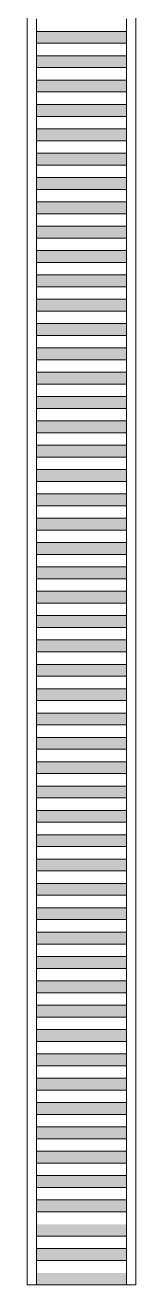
# Model space of a CAD drawing. Header units: millimetres. Extents: x 161 to 540, y 104 to 460.
# Drawn here: x 227.57 to 228.03, y 372.37 to 377.67 of the extents above; entities that cross this region are included whole.
import ezdxf

# ---------------------------------------------------------------- set-up
doc = ezdxf.new("R2010")
doc.units = ezdxf.units.MM
doc.layers.add('Armado HU', color=7, linetype='Continuous', lineweight=0)

msp = doc.modelspace()

# ---------------------------------------------------------------- hatches: boundary and pattern name
at = {"layer": 'Armado HU'}
for points in [[(227.9878, 377.592), (227.6078, 377.592), (227.6078, 377.642), (227.9878, 377.642)], [(227.6078, 377.5397), (227.9878, 377.5397), (227.9878, 377.4897), (227.6078, 377.4897)], [(227.9878, 377.3873), (227.6078, 377.3873), (227.6078, 377.4373), (227.9878, 377.4373)], [(227.6078, 377.3349), (227.9878, 377.3349), (227.9878, 377.2849), (227.6078, 377.2849)], [(227.9878, 377.1826), (227.6078, 377.1826), (227.6078, 377.2326), (227.9878, 377.2326)], [(227.6078, 377.1302), (227.9878, 377.1302), (227.9878, 377.0802), (227.6078, 377.0802)], [(227.9878, 376.9779), (227.6078, 376.9779), (227.6078, 377.0279), (227.9878, 377.0279)], [(227.6078, 376.9255), (227.9878, 376.9255), (227.9878, 376.8755), (227.6078, 376.8755)], [(227.9878, 376.7731), (227.6078, 376.7731), (227.6078, 376.8231), (227.9878, 376.8231)], [(227.6078, 376.7208), (227.9878, 376.7208), (227.9878, 376.6708), (227.6078, 376.6708)], [(227.9878, 376.5684), (227.6078, 376.5684), (227.6078, 376.6184), (227.9878, 376.6184)], [(227.6078, 376.516), (227.9878, 376.516), (227.9878, 376.466), (227.6078, 376.466)], [(227.9878, 376.3637), (227.6078, 376.3637), (227.6078, 376.4137), (227.9878, 376.4137)], [(227.6078, 376.3113), (227.9878, 376.3113), (227.9878, 376.2613), (227.6078, 376.2613)], [(227.9878, 376.159), (227.6078, 376.159), (227.6078, 376.209), (227.9878, 376.209)], [(227.6078, 376.1066), (227.9878, 376.1066), (227.9878, 376.0566), (227.6078, 376.0566)], [(227.9878, 375.9542), (227.6078, 375.9542), (227.6078, 376.0042), (227.9878, 376.0042)], [(227.6078, 375.9019), (227.9878, 375.9019), (227.9878, 375.8519), (227.6078, 375.8519)], [(227.9878, 375.7495), (227.6078, 375.7495), (227.6078, 375.7995), (227.9878, 375.7995)], [(227.6078, 375.6971), (227.9878, 375.6971), (227.9878, 375.6471), (227.6078, 375.6471)], [(227.9878, 375.5448), (227.6078, 375.5448), (227.6078, 375.5948), (227.9878, 375.5948)], [(227.6078, 375.4924), (227.9878, 375.4924), (227.9878, 375.4424), (227.6078, 375.4424)], [(227.9878, 375.3401), (227.6078, 375.3401), (227.6078, 375.3901), (227.9878, 375.3901)], [(227.6078, 375.2877), (227.9878, 375.2877), (227.9878, 375.2377), (227.6078, 375.2377)], [(227.9878, 375.1353), (227.6078, 375.1353), (227.6078, 375.1853), (227.9878, 375.1853)], [(227.6078, 375.083), (227.9878, 375.083), (227.9878, 375.033), (227.6078, 375.033)], [(227.9878, 374.9306), (227.6078, 374.9306), (227.6078, 374.9806), (227.9878, 374.9806)], [(227.6078, 374.8783), (227.9878, 374.8783), (227.9878, 374.8283), (227.6078, 374.8283)], [(227.9878, 374.7259), (227.6078, 374.7259), (227.6078, 374.7759), (227.9878, 374.7759)], [(227.6078, 374.6735), (227.9878, 374.6735), (227.9878, 374.6235), (227.6078, 374.6235)], [(227.9878, 374.5212), (227.6078, 374.5212), (227.6078, 374.5712), (227.9878, 374.5712)], [(227.6078, 374.4688), (227.9878, 374.4688), (227.9878, 374.4188), (227.6078, 374.4188)], [(227.9878, 374.3164), (227.6078, 374.3164), (227.6078, 374.3664), (227.9878, 374.3664)], [(227.6078, 374.2641), (227.9878, 374.2641), (227.9878, 374.2141), (227.6078, 374.2141)], [(227.9878, 374.1117), (227.6078, 374.1117), (227.6078, 374.1617), (227.9878, 374.1617)], [(227.6078, 374.0594), (227.9878, 374.0594), (227.9878, 374.0094), (227.6078, 374.0094)], [(227.9878, 373.907), (227.6078, 373.907), (227.6078, 373.957), (227.9878, 373.957)], [(227.6078, 373.8546), (227.9878, 373.8546), (227.9878, 373.8046), (227.6078, 373.8046)], [(227.9878, 373.7023), (227.6078, 373.7023), (227.6078, 373.7523), (227.9878, 373.7523)], [(227.6078, 373.6499), (227.9878, 373.6499), (227.9878, 373.5999), (227.6078, 373.5999)], [(227.9878, 373.4975), (227.6078, 373.4975), (227.6078, 373.5475), (227.9878, 373.5475)], [(227.6078, 373.4452), (227.9878, 373.4452), (227.9878, 373.3952), (227.6078, 373.3952)], [(227.9878, 373.2928), (227.6078, 373.2928), (227.6078, 373.3428), (227.9878, 373.3428)], [(227.6078, 373.2405), (227.9878, 373.2405), (227.9878, 373.1905), (227.6078, 373.1905)], [(227.9878, 373.0881), (227.6078, 373.0881), (227.6078, 373.1381), (227.9878, 373.1381)], [(227.6078, 373.0357), (227.9878, 373.0357), (227.9878, 372.9857), (227.6078, 372.9857)], [(227.9878, 372.8834), (227.6078, 372.8834), (227.6078, 372.9334), (227.9878, 372.9334)], [(227.6078, 372.831), (227.9878, 372.831), (227.9878, 372.781), (227.6078, 372.781)], [(227.9878, 372.6786), (227.6078, 372.6786), (227.6078, 372.7286), (227.9878, 372.7286)], [(227.9878, 372.6263), (227.9878, 372.5763), (227.6078, 372.5763), (227.6078, 372.6263)], [(227.9878, 372.4739), (227.6078, 372.4739), (227.6078, 372.5239), (227.9878, 372.5239)], [(227.9878, 372.4216), (227.9878, 372.3716), (227.6078, 372.3716), (227.6078, 372.4216)]]:
    msp.add_hatch(color=0, dxfattribs=at).paths.add_polyline_path(points)

# ---------------------------------------------------------------- linework, layer by layer
at = {"layer": 'Armado HU', "color": 0}
for p, q in [((227.5678, 377.642, -17394972.787), (227.5678, 377.7444, -17394972.787)), ((228.0278, 377.642, -17394972.787), (228.0278, 377.7444, -17394972.787)), ((227.6078, 377.642, -17394972.787), (227.6078, 377.6944, -17394972.787)), ((227.9878, 377.642, -17394972.787), (227.9878, 377.6944, -17394972.787)), ((227.5678, 377.5397, -17410931.4776), (227.5678, 377.642, -17410931.4776)), ((227.6078, 377.592, -17410931.4776), (227.6078, 377.642, -17410931.4776)), ((227.9878, 377.642, -17426890.1682), (227.6078, 377.642, -17426890.1682)), ((227.9878, 377.592, -17410931.4776), (227.9878, 377.642, -17410931.4776)), ((228.0278, 377.5397, -17410931.4776), (228.0278, 377.642, -17410931.4776)), ((227.6078, 377.5397, -17410931.4776), (227.6078, 377.592, -17410931.4776)), ((227.9878, 377.592, -17410931.4776), (227.6078, 377.592, -17410931.4776)), ((227.9878, 377.5397, -17410931.4776), (227.9878, 377.592, -17410931.4776)), ((227.5678, 377.4373, -17426890.1682), (227.5678, 377.5397, -17426890.1682)), ((227.6078, 377.4897, -17426890.1682), (227.6078, 377.5397, -17426890.1682)), ((227.9878, 377.5397, -17442848.8588), (227.6078, 377.5397, -17442848.8588)), ((227.9878, 377.4897, -17426890.1682), (227.9878, 377.5397, -17426890.1682)), ((228.0278, 377.4373, -17426890.1682), (228.0278, 377.5397, -17426890.1682)), ((227.6078, 377.4373, -17426890.1682), (227.6078, 377.4897, -17426890.1682)), ((227.9878, 377.4897, -17426890.1682), (227.6078, 377.4897, -17426890.1682)), ((227.9878, 377.4373, -17426890.1682), (227.9878, 377.4897, -17426890.1682)), ((227.5678, 377.3349, -17442848.8588), (227.5678, 377.4373, -17442848.8588)), ((227.6078, 377.3873, -17442848.8588), (227.6078, 377.4373, -17442848.8588)), ((227.9878, 377.4373, -17458807.5495), (227.6078, 377.4373, -17458807.5495)), ((227.6078, 377.3349, -17442848.8588), (227.6078, 377.3873, -17442848.8588)), ((227.9878, 377.3873, -17442848.8588), (227.6078, 377.3873, -17442848.8588)), ((227.9878, 377.3873, -17442848.8588), (227.9878, 377.4373, -17442848.8588)), ((227.9878, 377.3349, -17442848.8588), (227.9878, 377.3873, -17442848.8588)), ((228.0278, 377.3349, -17442848.8588), (228.0278, 377.4373, -17442848.8588)), ((227.5678, 377.2326, -17458807.5495), (227.5678, 377.3349, -17458807.5495)), ((227.6078, 377.2849, -17458807.5495), (227.6078, 377.3349, -17458807.5495)), ((227.9878, 377.3349, -17474766.2401), (227.6078, 377.3349, -17474766.2401)), ((227.9878, 377.2849, -17458807.5495), (227.9878, 377.3349, -17458807.5495)), ((228.0278, 377.2326, -17458807.5495), (228.0278, 377.3349, -17458807.5495)), ((227.6078, 377.2326, -17458807.5495), (227.6078, 377.2849, -17458807.5495)), ((227.9878, 377.2849, -17458807.5495), (227.6078, 377.2849, -17458807.5495)), ((227.9878, 377.2326, -17458807.5495), (227.9878, 377.2849, -17458807.5495)), ((227.5678, 377.1302, -17474766.2401), (227.5678, 377.2326, -17474766.2401)), ((227.6078, 377.1826, -17474766.2401), (227.6078, 377.2326, -17474766.2401)), ((227.9878, 377.2326, -17490724.9307), (227.6078, 377.2326, -17490724.9307)), ((227.9878, 377.1826, -17474766.2401), (227.9878, 377.2326, -17474766.2401)), ((228.0278, 377.1302, -17474766.2401), (228.0278, 377.2326, -17474766.2401)), ((227.6078, 377.1302, -17474766.2401), (227.6078, 377.1826, -17474766.2401)), ((227.9878, 377.1826, -17474766.2401), (227.6078, 377.1826, -17474766.2401)), ((227.9878, 377.1302, -17474766.2401), (227.9878, 377.1826, -17474766.2401)), ((227.5678, 377.0279, -17490724.9307), (227.5678, 377.1302, -17490724.9307)), ((227.6078, 377.0802, -17490724.9307), (227.6078, 377.1302, -17490724.9307)), ((227.9878, 377.1302, -17506683.6214), (227.6078, 377.1302, -17506683.6214)), ((227.9878, 377.0802, -17490724.9307), (227.9878, 377.1302, -17490724.9307)), ((228.0278, 377.0279, -17490724.9307), (228.0278, 377.1302, -17490724.9307)), ((227.6078, 377.0279, -17490724.9307), (227.6078, 377.0802, -17490724.9307)), ((227.9878, 377.0802, -17490724.9307), (227.6078, 377.0802, -17490724.9307)), ((227.9878, 377.0279, -17490724.9307), (227.9878, 377.0802, -17490724.9307)), ((227.5678, 376.9255, -17506683.6214), (227.5678, 377.0279, -17506683.6214)), ((227.6078, 376.9779, -17506683.6214), (227.6078, 377.0279, -17506683.6214)), ((227.9878, 377.0279, -17522642.312), (227.6078, 377.0279, -17522642.312)), ((227.9878, 376.9779, -17506683.6214), (227.9878, 377.0279, -17506683.6214)), ((228.0278, 376.9255, -17506683.6214), (228.0278, 377.0279, -17506683.6214)), ((227.6078, 376.9255, -17506683.6214), (227.6078, 376.9779, -17506683.6214)), ((227.9878, 376.9779, -17506683.6214), (227.6078, 376.9779, -17506683.6214)), ((227.9878, 376.9255, -17506683.6214), (227.9878, 376.9779, -17506683.6214)), ((227.5678, 376.8231, -17522642.312), (227.5678, 376.9255, -17522642.312)), ((227.6078, 376.8755, -17522642.312), (227.6078, 376.9255, -17522642.312)), ((227.9878, 376.9255, -17538601.0026), (227.6078, 376.9255, -17538601.0026)), ((227.9878, 376.8755, -17522642.312), (227.9878, 376.9255, -17522642.312)), ((228.0278, 376.8231, -17522642.312), (228.0278, 376.9255, -17522642.312)), ((227.6078, 376.8231, -17522642.312), (227.6078, 376.8755, -17522642.312)), ((227.9878, 376.8755, -17522642.312), (227.6078, 376.8755, -17522642.312)), ((227.9878, 376.8231, -17522642.312), (227.9878, 376.8755, -17522642.312)), ((227.5678, 376.7208, -17538601.0026), (227.5678, 376.8231, -17538601.0026)), ((227.6078, 376.7731, -17538601.0026), (227.6078, 376.8231, -17538601.0026)), ((227.9878, 376.8231, -17554559.6933), (227.6078, 376.8231, -17554559.6933)), ((227.9878, 376.7731, -17538601.0026), (227.9878, 376.8231, -17538601.0026)), ((228.0278, 376.7208, -17538601.0026), (228.0278, 376.8231, -17538601.0026)), ((227.6078, 376.7208, -17538601.0026), (227.6078, 376.7731, -17538601.0026)), ((227.9878, 376.7731, -17538601.0026), (227.6078, 376.7731, -17538601.0026)), ((227.9878, 376.7208, -17538601.0026), (227.9878, 376.7731, -17538601.0026)), ((227.5678, 376.6184, -17554559.6933), (227.5678, 376.7208, -17554559.6933)), ((227.6078, 376.6708, -17554559.6933), (227.6078, 376.7208, -17554559.6933)), ((227.9878, 376.7208, -17570518.3839), (227.6078, 376.7208, -17570518.3839)), ((227.9878, 376.6708, -17554559.6933), (227.9878, 376.7208, -17554559.6933)), ((228.0278, 376.6184, -17554559.6933), (228.0278, 376.7208, -17554559.6933)), ((227.6078, 376.6184, -17554559.6933), (227.6078, 376.6708, -17554559.6933)), ((227.9878, 376.6708, -17554559.6933), (227.6078, 376.6708, -17554559.6933)), ((227.9878, 376.6184, -17554559.6933), (227.9878, 376.6708, -17554559.6933)), ((227.5678, 376.516, -17570518.3839), (227.5678, 376.6184, -17570518.3839)), ((227.6078, 376.5684, -17570518.3839), (227.6078, 376.6184, -17570518.3839)), ((227.9878, 376.6184, -17586477.0745), (227.6078, 376.6184, -17586477.0745)), ((227.9878, 376.5684, -17570518.3839), (227.9878, 376.6184, -17570518.3839)), ((228.0278, 376.516, -17570518.3839), (228.0278, 376.6184, -17570518.3839)), ((227.6078, 376.516, -17570518.3839), (227.6078, 376.5684, -17570518.3839)), ((227.9878, 376.5684, -17570518.3839), (227.6078, 376.5684, -17570518.3839)), ((227.9878, 376.516, -17570518.3839), (227.9878, 376.5684, -17570518.3839)), ((227.5678, 376.4137, -17586477.0745), (227.5678, 376.516, -17586477.0745)), ((227.6078, 376.466, -17586477.0745), (227.6078, 376.516, -17586477.0745)), ((227.9878, 376.516, -17602435.7652), (227.6078, 376.516, -17602435.7652)), ((227.9878, 376.466, -17586477.0745), (227.9878, 376.516, -17586477.0745)), ((228.0278, 376.4137, -17586477.0745), (228.0278, 376.516, -17586477.0745)), ((227.6078, 376.4137, -17586477.0745), (227.6078, 376.466, -17586477.0745)), ((227.9878, 376.466, -17586477.0745), (227.6078, 376.466, -17586477.0745)), ((227.9878, 376.4137, -17586477.0745), (227.9878, 376.466, -17586477.0745)), ((227.5678, 376.3113, -17602435.7652), (227.5678, 376.4137, -17602435.7652)), ((227.6078, 376.3637, -17602435.7652), (227.6078, 376.4137, -17602435.7652)), ((227.9878, 376.4137, -17618394.4558), (227.6078, 376.4137, -17618394.4558)), ((227.9878, 376.3637, -17602435.7652), (227.9878, 376.4137, -17602435.7652)), ((228.0278, 376.3113, -17602435.7652), (228.0278, 376.4137, -17602435.7652)), ((227.6078, 376.3113, -17602435.7652), (227.6078, 376.3637, -17602435.7652)), ((227.9878, 376.3637, -17602435.7652), (227.6078, 376.3637, -17602435.7652)), ((227.9878, 376.3113, -17602435.7652), (227.9878, 376.3637, -17602435.7652)), ((227.5678, 376.209, -17618394.4558), (227.5678, 376.3113, -17618394.4558)), ((227.6078, 376.2613, -17618394.4558), (227.6078, 376.3113, -17618394.4558)), ((227.9878, 376.3113, -17634353.1464), (227.6078, 376.3113, -17634353.1464)), ((227.9878, 376.2613, -17618394.4558), (227.9878, 376.3113, -17618394.4558)), ((228.0278, 376.209, -17618394.4558), (228.0278, 376.3113, -17618394.4558)), ((227.6078, 376.209, -17618394.4558), (227.6078, 376.2613, -17618394.4558)), ((227.9878, 376.2613, -17618394.4558), (227.6078, 376.2613, -17618394.4558)), ((227.9878, 376.209, -17618394.4558), (227.9878, 376.2613, -17618394.4558)), ((227.5678, 376.1066, -17634353.1464), (227.5678, 376.209, -17634353.1464)), ((227.6078, 376.159, -17634353.1464), (227.6078, 376.209, -17634353.1464)), ((227.9878, 376.209, -17650311.837), (227.6078, 376.209, -17650311.837)), ((227.9878, 376.159, -17634353.1464), (227.9878, 376.209, -17634353.1464)), ((228.0278, 376.1066, -17634353.1464), (228.0278, 376.209, -17634353.1464)), ((227.6078, 376.1066, -17634353.1464), (227.6078, 376.159, -17634353.1464)), ((227.9878, 376.159, -17634353.1464), (227.6078, 376.159, -17634353.1464)), ((227.9878, 376.1066, -17634353.1464), (227.9878, 376.159, -17634353.1464)), ((227.5678, 376.0042, -17650311.837), (227.5678, 376.1066, -17650311.837)), ((227.6078, 376.0566, -17650311.837), (227.6078, 376.1066, -17650311.837)), ((227.9878, 376.1066, -17666270.5277), (227.6078, 376.1066, -17666270.5277)), ((227.9878, 376.0566, -17650311.837), (227.9878, 376.1066, -17650311.837)), ((228.0278, 376.0042, -17650311.837), (228.0278, 376.1066, -17650311.837)), ((227.6078, 376.0042, -17650311.837), (227.6078, 376.0566, -17650311.837)), ((227.9878, 376.0566, -17650311.837), (227.6078, 376.0566, -17650311.837)), ((227.9878, 376.0042, -17650311.837), (227.9878, 376.0566, -17650311.837)), ((227.5678, 375.9019, -17666270.5277), (227.5678, 376.0042, -17666270.5277)), ((227.6078, 375.9542, -17666270.5277), (227.6078, 376.0042, -17666270.5277)), ((227.9878, 376.0042, -17682229.2183), (227.6078, 376.0042, -17682229.2183)), ((227.9878, 375.9542, -17666270.5277), (227.9878, 376.0042, -17666270.5277)), ((228.0278, 375.9019, -17666270.5277), (228.0278, 376.0042, -17666270.5277)), ((227.6078, 375.9019, -17666270.5277), (227.6078, 375.9542, -17666270.5277)), ((227.9878, 375.9542, -17666270.5277), (227.6078, 375.9542, -17666270.5277)), ((227.9878, 375.9019, -17666270.5277), (227.9878, 375.9542, -17666270.5277)), ((227.5678, 375.7995, -17682229.2183), (227.5678, 375.9019, -17682229.2183)), ((227.6078, 375.8519, -17682229.2183), (227.6078, 375.9019, -17682229.2183)), ((227.9878, 375.9019, -17698187.9089), (227.6078, 375.9019, -17698187.9089)), ((227.6078, 375.7995, -17682229.2183), (227.6078, 375.8519, -17682229.2183)), ((227.9878, 375.8519, -17682229.2183), (227.6078, 375.8519, -17682229.2183)), ((227.9878, 375.8519, -17682229.2183), (227.9878, 375.9019, -17682229.2183)), ((227.9878, 375.7995, -17682229.2183), (227.9878, 375.8519, -17682229.2183)), ((228.0278, 375.7995, -17682229.2183), (228.0278, 375.9019, -17682229.2183)), ((227.5678, 375.6971, -17698187.9089), (227.5678, 375.7995, -17698187.9089)), ((227.6078, 375.7495, -17698187.9089), (227.6078, 375.7995, -17698187.9089)), ((227.9878, 375.7995, -17714146.5996), (227.6078, 375.7995, -17714146.5996)), ((227.9878, 375.7495, -17698187.9089), (227.9878, 375.7995, -17698187.9089)), ((228.0278, 375.6971, -17698187.9089), (228.0278, 375.7995, -17698187.9089)), ((227.6078, 375.6971, -17698187.9089), (227.6078, 375.7495, -17698187.9089)), ((227.9878, 375.7495, -17698187.9089), (227.6078, 375.7495, -17698187.9089)), ((227.9878, 375.6971, -17698187.9089), (227.9878, 375.7495, -17698187.9089)), ((227.5678, 375.5948, -17714146.5996), (227.5678, 375.6971, -17714146.5996)), ((227.6078, 375.6471, -17714146.5996), (227.6078, 375.6971, -17714146.5996)), ((227.9878, 375.6971, -17730105.2902), (227.6078, 375.6971, -17730105.2902)), ((227.9878, 375.6471, -17714146.5996), (227.9878, 375.6971, -17714146.5996)), ((228.0278, 375.5948, -17714146.5996), (228.0278, 375.6971, -17714146.5996)), ((227.6078, 375.5948, -17714146.5996), (227.6078, 375.6471, -17714146.5996)), ((227.9878, 375.6471, -17714146.5996), (227.6078, 375.6471, -17714146.5996)), ((227.9878, 375.5948, -17714146.5996), (227.9878, 375.6471, -17714146.5996)), ((227.5678, 375.4924, -17730105.2902), (227.5678, 375.5948, -17730105.2902)), ((227.6078, 375.5448, -17730105.2902), (227.6078, 375.5948, -17730105.2902)), ((227.9878, 375.5948, -17746063.9808), (227.6078, 375.5948, -17746063.9808)), ((227.9878, 375.5448, -17730105.2902), (227.9878, 375.5948, -17730105.2902)), ((228.0278, 375.4924, -17730105.2902), (228.0278, 375.5948, -17730105.2902)), ((227.6078, 375.4924, -17730105.2902), (227.6078, 375.5448, -17730105.2902)), ((227.9878, 375.5448, -17730105.2902), (227.6078, 375.5448, -17730105.2902)), ((227.9878, 375.4924, -17730105.2902), (227.9878, 375.5448, -17730105.2902)), ((227.5678, 375.3901, -17746063.9808), (227.5678, 375.4924, -17746063.9808)), ((227.6078, 375.4424, -17746063.9808), (227.6078, 375.4924, -17746063.9808)), ((227.9878, 375.4924, -17762022.6715), (227.6078, 375.4924, -17762022.6715)), ((227.9878, 375.4424, -17746063.9808), (227.9878, 375.4924, -17746063.9808)), ((228.0278, 375.3901, -17746063.9808), (228.0278, 375.4924, -17746063.9808)), ((227.6078, 375.3901, -17746063.9808), (227.6078, 375.4424, -17746063.9808)), ((227.9878, 375.4424, -17746063.9808), (227.6078, 375.4424, -17746063.9808)), ((227.9878, 375.3901, -17746063.9808), (227.9878, 375.4424, -17746063.9808)), ((227.5678, 375.2877, -17762022.6715), (227.5678, 375.3901, -17762022.6715)), ((227.6078, 375.3401, -17762022.6715), (227.6078, 375.3901, -17762022.6715)), ((227.9878, 375.3901, -17777981.3621), (227.6078, 375.3901, -17777981.3621)), ((227.9878, 375.3401, -17762022.6715), (227.9878, 375.3901, -17762022.6715)), ((228.0278, 375.2877, -17762022.6715), (228.0278, 375.3901, -17762022.6715)), ((227.6078, 375.2877, -17762022.6715), (227.6078, 375.3401, -17762022.6715)), ((227.9878, 375.3401, -17762022.6715), (227.6078, 375.3401, -17762022.6715)), ((227.9878, 375.2877, -17762022.6715), (227.9878, 375.3401, -17762022.6715)), ((227.5678, 375.1853, -17762022.6715), (227.5678, 375.2877, -17762022.6715)), ((227.6078, 375.2377, -17762022.6715), (227.6078, 375.2877, -17762022.6715)), ((227.9878, 375.2877, -17777981.3621), (227.6078, 375.2877, -17777981.3621)), ((227.9878, 375.2377, -17762022.6715), (227.9878, 375.2877, -17762022.6715)), ((228.0278, 375.1853, -17762022.6715), (228.0278, 375.2877, -17762022.6715)), ((227.6078, 375.1853, -17762022.6715), (227.6078, 375.2377, -17762022.6715)), ((227.9878, 375.2377, -17762022.6715), (227.6078, 375.2377, -17762022.6715)), ((227.9878, 375.1853, -17762022.6715), (227.9878, 375.2377, -17762022.6715)), ((227.5678, 375.083, -17777981.3621), (227.5678, 375.1853, -17777981.3621)), ((227.6078, 375.1353, -17777981.3621), (227.6078, 375.1853, -17777981.3621)), ((227.9878, 375.1853, -17793940.0527), (227.6078, 375.1853, -17793940.0527)), ((227.9878, 375.1353, -17777981.3621), (227.9878, 375.1853, -17777981.3621)), ((228.0278, 375.083, -17777981.3621), (228.0278, 375.1853, -17777981.3621)), ((227.6078, 375.083, -17777981.3621), (227.6078, 375.1353, -17777981.3621)), ((227.9878, 375.1353, -17777981.3621), (227.6078, 375.1353, -17777981.3621)), ((227.9878, 375.083, -17777981.3621), (227.9878, 375.1353, -17777981.3621)), ((227.5678, 374.9806, -17793940.0527), (227.5678, 375.083, -17793940.0527)), ((227.6078, 375.033, -17793940.0527), (227.6078, 375.083, -17793940.0527)), ((227.9878, 375.083, -17809898.7433), (227.6078, 375.083, -17809898.7433)), ((227.9878, 375.033, -17793940.0527), (227.9878, 375.083, -17793940.0527)), ((228.0278, 374.9806, -17793940.0527), (228.0278, 375.083, -17793940.0527)), ((227.6078, 374.9806, -17793940.0527), (227.6078, 375.033, -17793940.0527)), ((227.9878, 375.033, -17793940.0527), (227.6078, 375.033, -17793940.0527)), ((227.9878, 374.9806, -17793940.0527), (227.9878, 375.033, -17793940.0527)), ((227.5678, 374.8783, -17809898.7433), (227.5678, 374.9806, -17809898.7433)), ((227.6078, 374.9306, -17809898.7433), (227.6078, 374.9806, -17809898.7433)), ((227.9878, 374.9806, -17825857.434), (227.6078, 374.9806, -17825857.434)), ((227.9878, 374.9306, -17809898.7433), (227.9878, 374.9806, -17809898.7433)), ((228.0278, 374.8783, -17809898.7433), (228.0278, 374.9806, -17809898.7433)), ((227.6078, 374.8783, -17809898.7433), (227.6078, 374.9306, -17809898.7433)), ((227.9878, 374.9306, -17809898.7433), (227.6078, 374.9306, -17809898.7433)), ((227.9878, 374.8783, -17809898.7433), (227.9878, 374.9306, -17809898.7433)), ((227.5678, 374.7759, -17825857.434), (227.5678, 374.8783, -17825857.434)), ((227.6078, 374.8283, -17825857.434), (227.6078, 374.8783, -17825857.434)), ((227.9878, 374.8783, -17841816.1246), (227.6078, 374.8783, -17841816.1246)), ((227.9878, 374.8283, -17825857.434), (227.9878, 374.8783, -17825857.434)), ((228.0278, 374.7759, -17825857.434), (228.0278, 374.8783, -17825857.434)), ((227.6078, 374.7759, -17825857.434), (227.6078, 374.8283, -17825857.434)), ((227.9878, 374.8283, -17825857.434), (227.6078, 374.8283, -17825857.434)), ((227.9878, 374.7759, -17825857.434), (227.9878, 374.8283, -17825857.434)), ((227.5678, 374.6735, -17841816.1246), (227.5678, 374.7759, -17841816.1246)), ((227.6078, 374.7259, -17841816.1246), (227.6078, 374.7759, -17841816.1246)), ((227.9878, 374.7759, -17857774.8152), (227.6078, 374.7759, -17857774.8152)), ((227.9878, 374.7259, -17841816.1246), (227.9878, 374.7759, -17841816.1246)), ((228.0278, 374.6735, -17841816.1246), (228.0278, 374.7759, -17841816.1246)), ((227.6078, 374.6735, -17841816.1246), (227.6078, 374.7259, -17841816.1246)), ((227.9878, 374.7259, -17841816.1246), (227.6078, 374.7259, -17841816.1246)), ((227.9878, 374.6735, -17841816.1246), (227.9878, 374.7259, -17841816.1246)), ((227.5678, 374.5712, -17857774.8152), (227.5678, 374.6735, -17857774.8152)), ((227.6078, 374.6235, -17857774.8152), (227.6078, 374.6735, -17857774.8152)), ((227.9878, 374.6735, -17873733.5059), (227.6078, 374.6735, -17873733.5059)), ((227.9878, 374.6235, -17857774.8152), (227.9878, 374.6735, -17857774.8152)), ((228.0278, 374.5712, -17857774.8152), (228.0278, 374.6735, -17857774.8152)), ((227.6078, 374.5712, -17857774.8152), (227.6078, 374.6235, -17857774.8152)), ((227.9878, 374.6235, -17857774.8152), (227.6078, 374.6235, -17857774.8152)), ((227.9878, 374.5712, -17857774.8152), (227.9878, 374.6235, -17857774.8152)), ((227.5678, 374.4688, -17873733.5059), (227.5678, 374.5712, -17873733.5059)), ((227.6078, 374.5212, -17873733.5059), (227.6078, 374.5712, -17873733.5059)), ((227.9878, 374.5712, -17889692.1965), (227.6078, 374.5712, -17889692.1965)), ((227.9878, 374.5212, -17873733.5059), (227.9878, 374.5712, -17873733.5059)), ((228.0278, 374.4688, -17873733.5059), (228.0278, 374.5712, -17873733.5059)), ((227.6078, 374.4688, -17873733.5059), (227.6078, 374.5212, -17873733.5059)), ((227.9878, 374.5212, -17873733.5059), (227.6078, 374.5212, -17873733.5059)), ((227.9878, 374.4688, -17873733.5059), (227.9878, 374.5212, -17873733.5059)), ((227.5678, 374.3664, -17889692.1965), (227.5678, 374.4688, -17889692.1965)), ((227.6078, 374.4188, -17889692.1965), (227.6078, 374.4688, -17889692.1965)), ((227.9878, 374.4688, -17905650.8871), (227.6078, 374.4688, -17905650.8871)), ((227.9878, 374.4188, -17889692.1965), (227.9878, 374.4688, -17889692.1965)), ((228.0278, 374.3664, -17889692.1965), (228.0278, 374.4688, -17889692.1965)), ((227.6078, 374.3664, -17889692.1965), (227.6078, 374.4188, -17889692.1965)), ((227.9878, 374.4188, -17889692.1965), (227.6078, 374.4188, -17889692.1965)), ((227.9878, 374.3664, -17889692.1965), (227.9878, 374.4188, -17889692.1965)), ((227.5678, 374.2641, -17905650.8871), (227.5678, 374.3664, -17905650.8871)), ((227.6078, 374.3164, -17905650.8871), (227.6078, 374.3664, -17905650.8871)), ((227.9878, 374.3664, -17921609.5778), (227.6078, 374.3664, -17921609.5778)), ((227.6078, 374.2641, -17905650.8871), (227.6078, 374.3164, -17905650.8871)), ((227.9878, 374.3164, -17905650.8871), (227.6078, 374.3164, -17905650.8871)), ((227.9878, 374.3164, -17905650.8871), (227.9878, 374.3664, -17905650.8871)), ((227.9878, 374.2641, -17905650.8871), (227.9878, 374.3164, -17905650.8871)), ((228.0278, 374.2641, -17905650.8871), (228.0278, 374.3664, -17905650.8871)), ((227.5678, 374.1617, -17921609.5778), (227.5678, 374.2641, -17921609.5778)), ((227.6078, 374.2141, -17921609.5778), (227.6078, 374.2641, -17921609.5778)), ((227.9878, 374.2641, -17937568.2684), (227.6078, 374.2641, -17937568.2684)), ((227.9878, 374.2141, -17921609.5778), (227.9878, 374.2641, -17921609.5778)), ((228.0278, 374.1617, -17921609.5778), (228.0278, 374.2641, -17921609.5778)), ((227.6078, 374.1617, -17921609.5778), (227.6078, 374.2141, -17921609.5778)), ((227.9878, 374.2141, -17921609.5778), (227.6078, 374.2141, -17921609.5778)), ((227.9878, 374.1617, -17921609.5778), (227.9878, 374.2141, -17921609.5778)), ((227.5678, 374.0594, -17937568.2684), (227.5678, 374.1617, -17937568.2684)), ((227.6078, 374.1117, -17937568.2684), (227.6078, 374.1617, -17937568.2684)), ((227.9878, 374.1617, -17953526.959), (227.6078, 374.1617, -17953526.959)), ((227.9878, 374.1117, -17937568.2684), (227.9878, 374.1617, -17937568.2684)), ((228.0278, 374.0594, -17937568.2684), (228.0278, 374.1617, -17937568.2684)), ((227.6078, 374.0594, -17937568.2684), (227.6078, 374.1117, -17937568.2684)), ((227.9878, 374.1117, -17937568.2684), (227.6078, 374.1117, -17937568.2684)), ((227.9878, 374.0594, -17937568.2684), (227.9878, 374.1117, -17937568.2684)), ((227.5678, 373.957, -17953526.959), (227.5678, 374.0594, -17953526.959)), ((227.6078, 374.0094, -17953526.959), (227.6078, 374.0594, -17953526.959)), ((227.9878, 374.0594, -17969485.6496), (227.6078, 374.0594, -17969485.6496)), ((227.9878, 374.0094, -17953526.959), (227.9878, 374.0594, -17953526.959)), ((228.0278, 373.957, -17953526.959), (228.0278, 374.0594, -17953526.959)), ((227.6078, 373.957, -17953526.959), (227.6078, 374.0094, -17953526.959)), ((227.9878, 374.0094, -17953526.959), (227.6078, 374.0094, -17953526.959)), ((227.9878, 373.957, -17953526.959), (227.9878, 374.0094, -17953526.959)), ((227.5678, 373.8546, -17969485.6496), (227.5678, 373.957, -17969485.6496)), ((227.6078, 373.907, -17969485.6496), (227.6078, 373.957, -17969485.6496)), ((227.9878, 373.957, -17985444.3403), (227.6078, 373.957, -17985444.3403)), ((227.9878, 373.907, -17969485.6496), (227.9878, 373.957, -17969485.6496)), ((228.0278, 373.8546, -17969485.6496), (228.0278, 373.957, -17969485.6496)), ((227.6078, 373.8546, -17969485.6496), (227.6078, 373.907, -17969485.6496)), ((227.9878, 373.907, -17969485.6496), (227.6078, 373.907, -17969485.6496)), ((227.9878, 373.8546, -17969485.6496), (227.9878, 373.907, -17969485.6496)), ((227.5678, 373.7523, -17985444.3403), (227.5678, 373.8546, -17985444.3403)), ((227.6078, 373.8046, -17985444.3403), (227.6078, 373.8546, -17985444.3403)), ((227.9878, 373.8546, -18001403.0309), (227.6078, 373.8546, -18001403.0309)), ((227.9878, 373.8046, -17985444.3403), (227.9878, 373.8546, -17985444.3403)), ((228.0278, 373.7523, -17985444.3403), (228.0278, 373.8546, -17985444.3403)), ((227.6078, 373.7523, -17985444.3403), (227.6078, 373.8046, -17985444.3403)), ((227.9878, 373.8046, -17985444.3403), (227.6078, 373.8046, -17985444.3403)), ((227.9878, 373.7523, -17985444.3403), (227.9878, 373.8046, -17985444.3403)), ((227.5678, 373.6499, -18001403.0309), (227.5678, 373.7523, -18001403.0309)), ((227.6078, 373.7023, -18001403.0309), (227.6078, 373.7523, -18001403.0309)), ((227.9878, 373.7523, -18017361.7215), (227.6078, 373.7523, -18017361.7215)), ((227.9878, 373.7023, -18001403.0309), (227.9878, 373.7523, -18001403.0309)), ((228.0278, 373.6499, -18001403.0309), (228.0278, 373.7523, -18001403.0309)), ((227.6078, 373.6499, -18001403.0309), (227.6078, 373.7023, -18001403.0309)), ((227.9878, 373.7023, -18001403.0309), (227.6078, 373.7023, -18001403.0309)), ((227.9878, 373.6499, -18001403.0309), (227.9878, 373.7023, -18001403.0309)), ((227.5678, 373.5475, -18017361.7215), (227.5678, 373.6499, -18017361.7215)), ((227.6078, 373.5999, -18017361.7215), (227.6078, 373.6499, -18017361.7215)), ((227.9878, 373.6499, -18033320.4122), (227.6078, 373.6499, -18033320.4122)), ((227.9878, 373.5999, -18017361.7215), (227.9878, 373.6499, -18017361.7215)), ((228.0278, 373.5475, -18017361.7215), (228.0278, 373.6499, -18017361.7215)), ((227.6078, 373.5475, -18017361.7215), (227.6078, 373.5999, -18017361.7215)), ((227.9878, 373.5999, -18017361.7215), (227.6078, 373.5999, -18017361.7215)), ((227.9878, 373.5475, -18017361.7215), (227.9878, 373.5999, -18017361.7215)), ((227.5678, 373.4452, -18033320.4122), (227.5678, 373.5475, -18033320.4122)), ((227.6078, 373.4975, -18033320.4122), (227.6078, 373.5475, -18033320.4122)), ((227.9878, 373.5475, -18049279.1028), (227.6078, 373.5475, -18049279.1028)), ((227.9878, 373.4975, -18033320.4122), (227.9878, 373.5475, -18033320.4122)), ((228.0278, 373.4452, -18033320.4122), (228.0278, 373.5475, -18033320.4122)), ((227.6078, 373.4452, -18033320.4122), (227.6078, 373.4975, -18033320.4122)), ((227.9878, 373.4975, -18033320.4122), (227.6078, 373.4975, -18033320.4122)), ((227.9878, 373.4452, -18033320.4122), (227.9878, 373.4975, -18033320.4122)), ((227.5678, 373.3428, -20969719.4881), (227.5678, 373.4452, -20969719.4881)), ((227.6078, 373.3952, -20969719.4881), (227.6078, 373.4452, -20969719.4881)), ((227.9878, 373.4452, -20985678.1788), (227.6078, 373.4452, -20985678.1788)), ((227.9878, 373.3952, -20969719.4881), (227.9878, 373.4452, -20969719.4881)), ((228.0278, 373.3428, -20969719.4881), (228.0278, 373.4452, -20969719.4881)), ((227.6078, 373.3428, -20969719.4881), (227.6078, 373.3952, -20969719.4881)), ((227.9878, 373.3952, -20969719.4881), (227.6078, 373.3952, -20969719.4881)), ((227.9878, 373.3428, -20969719.4881), (227.9878, 373.3952, -20969719.4881)), ((227.5678, 373.2405, -20985678.1788), (227.5678, 373.3428, -20985678.1788)), ((227.6078, 373.2928, -20985678.1788), (227.6078, 373.3428, -20985678.1788)), ((227.9878, 373.3428, -21001636.8694), (227.6078, 373.3428, -21001636.8694)), ((227.9878, 373.2928, -20985678.1788), (227.9878, 373.3428, -20985678.1788)), ((228.0278, 373.2405, -20985678.1788), (228.0278, 373.3428, -20985678.1788)), ((227.6078, 373.2405, -20985678.1788), (227.6078, 373.2928, -20985678.1788)), ((227.9878, 373.2928, -20985678.1788), (227.6078, 373.2928, -20985678.1788)), ((227.9878, 373.2405, -20985678.1788), (227.9878, 373.2928, -20985678.1788)), ((227.5678, 373.1381, -21001636.8694), (227.5678, 373.2405, -21001636.8694)), ((227.6078, 373.1905, -21001636.8694), (227.6078, 373.2405, -21001636.8694)), ((227.9878, 373.2405, -21017595.56), (227.6078, 373.2405, -21017595.56)), ((227.9878, 373.1905, -21001636.8694), (227.9878, 373.2405, -21001636.8694)), ((228.0278, 373.1381, -21001636.8694), (228.0278, 373.2405, -21001636.8694)), ((227.6078, 373.1381, -21001636.8694), (227.6078, 373.1905, -21001636.8694)), ((227.9878, 373.1905, -21001636.8694), (227.6078, 373.1905, -21001636.8694)), ((227.9878, 373.1381, -21001636.8694), (227.9878, 373.1905, -21001636.8694)), ((227.5678, 373.0357, -21017595.56), (227.5678, 373.1381, -21017595.56)), ((227.6078, 373.0881, -21017595.56), (227.6078, 373.1381, -21017595.56)), ((227.9878, 373.1381, -21033554.2507), (227.6078, 373.1381, -21033554.2507)), ((227.9878, 373.0881, -21017595.56), (227.9878, 373.1381, -21017595.56)), ((228.0278, 373.0357, -21017595.56), (228.0278, 373.1381, -21017595.56)), ((227.6078, 373.0357, -21017595.56), (227.6078, 373.0881, -21017595.56)), ((227.9878, 373.0881, -21017595.56), (227.6078, 373.0881, -21017595.56)), ((227.9878, 373.0357, -21017595.56), (227.9878, 373.0881, -21017595.56)), ((227.5678, 372.9334, -21033554.2507), (227.5678, 373.0357, -21033554.2507)), ((227.6078, 372.9857, -21033554.2507), (227.6078, 373.0357, -21033554.2507)), ((227.9878, 373.0357, -21049512.9413), (227.6078, 373.0357, -21049512.9413)), ((227.9878, 372.9857, -21033554.2507), (227.9878, 373.0357, -21033554.2507)), ((228.0278, 372.9334, -21033554.2507), (228.0278, 373.0357, -21033554.2507)), ((227.6078, 372.9334, -21033554.2507), (227.6078, 372.9857, -21033554.2507)), ((227.9878, 372.9857, -21033554.2507), (227.6078, 372.9857, -21033554.2507)), ((227.9878, 372.9334, -21033554.2507), (227.9878, 372.9857, -21033554.2507)), ((227.5678, 372.831, -21049512.9413), (227.5678, 372.9334, -21049512.9413)), ((227.6078, 372.8834, -21049512.9413), (227.6078, 372.9334, -21049512.9413)), ((227.9878, 372.9334, -21065471.6319), (227.6078, 372.9334, -21065471.6319)), ((227.9878, 372.8834, -21049512.9413), (227.9878, 372.9334, -21049512.9413)), ((228.0278, 372.831, -21049512.9413), (228.0278, 372.9334, -21049512.9413)), ((227.6078, 372.831, -21049512.9413), (227.6078, 372.8834, -21049512.9413)), ((227.9878, 372.8834, -21049512.9413), (227.6078, 372.8834, -21049512.9413)), ((227.9878, 372.831, -21049512.9413), (227.9878, 372.8834, -21049512.9413)), ((227.5678, 372.7286, -21065471.6319), (227.5678, 372.831, -21065471.6319)), ((227.6078, 372.781, -21065471.6319), (227.6078, 372.831, -21065471.6319)), ((227.9878, 372.831, -21081430.3225), (227.6078, 372.831, -21081430.3225)), ((227.6078, 372.7286, -21065471.6319), (227.6078, 372.781, -21065471.6319)), ((227.9878, 372.781, -21065471.6319), (227.6078, 372.781, -21065471.6319)), ((227.9878, 372.781, -21065471.6319), (227.9878, 372.831, -21065471.6319)), ((227.9878, 372.7286, -21065471.6319), (227.9878, 372.781, -21065471.6319)), ((228.0278, 372.7286, -21065471.6319), (228.0278, 372.831, -21065471.6319)), ((227.5678, 372.6263, -21081430.3225), (227.5678, 372.7286, -21081430.3225)), ((227.6078, 372.6786, -21081430.3225), (227.6078, 372.7286, -21081430.3225)), ((227.9878, 372.7286, -21097389.0132), (227.6078, 372.7286, -21097389.0132)), ((227.9878, 372.6786, -21081430.3225), (227.9878, 372.7286, -21081430.3225)), ((228.0278, 372.6263, -21081430.3225), (228.0278, 372.7286, -21081430.3225)), ((227.6078, 372.6263, -21081430.3225), (227.6078, 372.6786, -21081430.3225)), ((227.9878, 372.6786, -21081430.3225), (227.6078, 372.6786, -21081430.3225)), ((227.9878, 372.6263, -21081430.3225), (227.9878, 372.6786, -21081430.3225)), ((227.5678, 372.5239, -27161691.4527), (227.5678, 372.6263, -27161691.4527)), ((227.6078, 372.5763, -27161691.4527), (227.6078, 372.6263, -27161691.4527)), ((227.9878, 372.5763, -27161691.4527), (227.9878, 372.6263, -27161691.4527)), ((228.0278, 372.5239, -27161691.4527), (228.0278, 372.6263, -27161691.4527)), ((227.6078, 372.5239, -27161691.4527), (227.6078, 372.5763, -27161691.4527)), ((227.9878, 372.5763, -27161691.4527), (227.6078, 372.5763, -27161691.4527)), ((227.9878, 372.5239, -27161691.4527), (227.9878, 372.5763, -27161691.4527)), ((227.5678, 372.4216, -27177650.1433), (227.5678, 372.5239, -27177650.1433)), ((227.6078, 372.4739, -27177650.1433), (227.6078, 372.5239, -27177650.1433)), ((227.9878, 372.5239, -27193608.8339), (227.6078, 372.5239, -27193608.8339)), ((227.9878, 372.4739, -27177650.1433), (227.9878, 372.5239, -27177650.1433)), ((228.0278, 372.4216, -27177650.1433), (228.0278, 372.5239, -27177650.1433)), ((227.6078, 372.4216, -27177650.1433), (227.6078, 372.4739, -27177650.1433)), ((227.9878, 372.4739, -27177650.1433), (227.6078, 372.4739, -27177650.1433)), ((227.9878, 372.4216, -27177650.1433), (227.9878, 372.4739, -27177650.1433)), ((227.6078, 372.3716, -33257911.2734), (227.6078, 372.4216, -33257911.2734)), ((227.9878, 372.3716, -33257911.2734), (227.9878, 372.4216, -33257911.2734)), ((227.9878, 372.3716, -33257911.2734), (227.6078, 372.3716, -33257911.2734))]:
    msp.add_line(p, q, dxfattribs=at)
at = {"layer": 'Armado HU'}
for p, q in [((227.5678, 372.4216, -27177650.1433), (227.5678, 372.3716, -27177650.1433)), ((228.0278, 372.3716, -27177650.1433), (228.0278, 372.4216, -27177650.1433)), ((227.5678, 372.3716, -27177650.1433), (228.0278, 372.3716, -27177650.1433))]:
    msp.add_line(p, q, dxfattribs=at)

doc.saveas('drawing.dxf')
